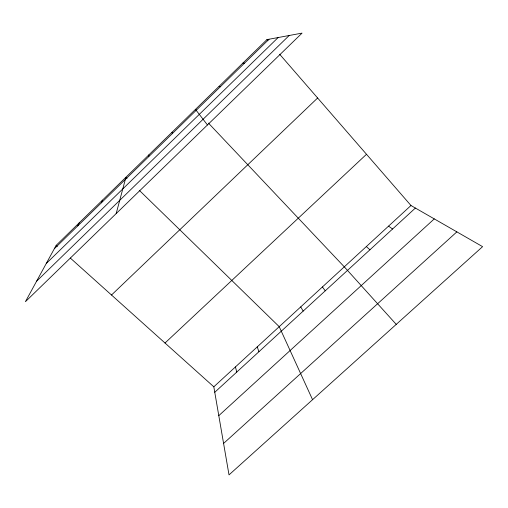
<?xml version="1.0" encoding="UTF-8"?>
<svg xmlns="http://www.w3.org/2000/svg" width="508" height="508" viewBox="0 0 508 508"><rect width="100%" height="100%" fill="white"/><g stroke="black" fill="none" stroke-linecap="round" stroke-linejoin="round"><path stroke-width="0.76" d="M148.73 156.629L148.888 154.845M116.167 213.595L125.914 177.273L127.025 178.359M101.429 202.781L102.451 200.177M77.756 225.882L79.204 222.866M56.166 245.351L25.4 301.714L302.057 33.115L266.941 39.618L56.166 245.351L57.347 246.412M54.305 248.768L269.043 39.224M46.272 263.481L278.136 37.541M36.576 281.241L289.192 35.496M111.506 295.015L317.627 97.993M165.005 343.014L366.497 154.286M213.817 386.81L410.978 205.518L482.6 246.653L229.013 474.885L213.817 386.81L70.294 258.032M214.757 392.284L415.385 208.051M218.789 415.652L434.27 218.897M223.584 443.433L456.857 231.87M242.9 63.081L244.532 63.144M219.075 86.335L220.25 86.836M388.563 226.13L392.563 229.006M366.338 246.571L369.938 249.79M139.249 190.278L279.222 326.676L312.56 399.688M196.552 110.522L195.466 109.379L207.454 124.962M208.432 123.095L344.291 266.846L396.24 324.377M266.941 39.618L267.957 40.786M279.641 54.242L410.978 205.518M322.421 286.95L325.241 290.83M300.736 306.896L303.174 311.093M257.239 346.888L258.921 351.726M235.439 366.935L236.747 372.091M172.072 132.213L172.352 133.579"/></g></svg>
